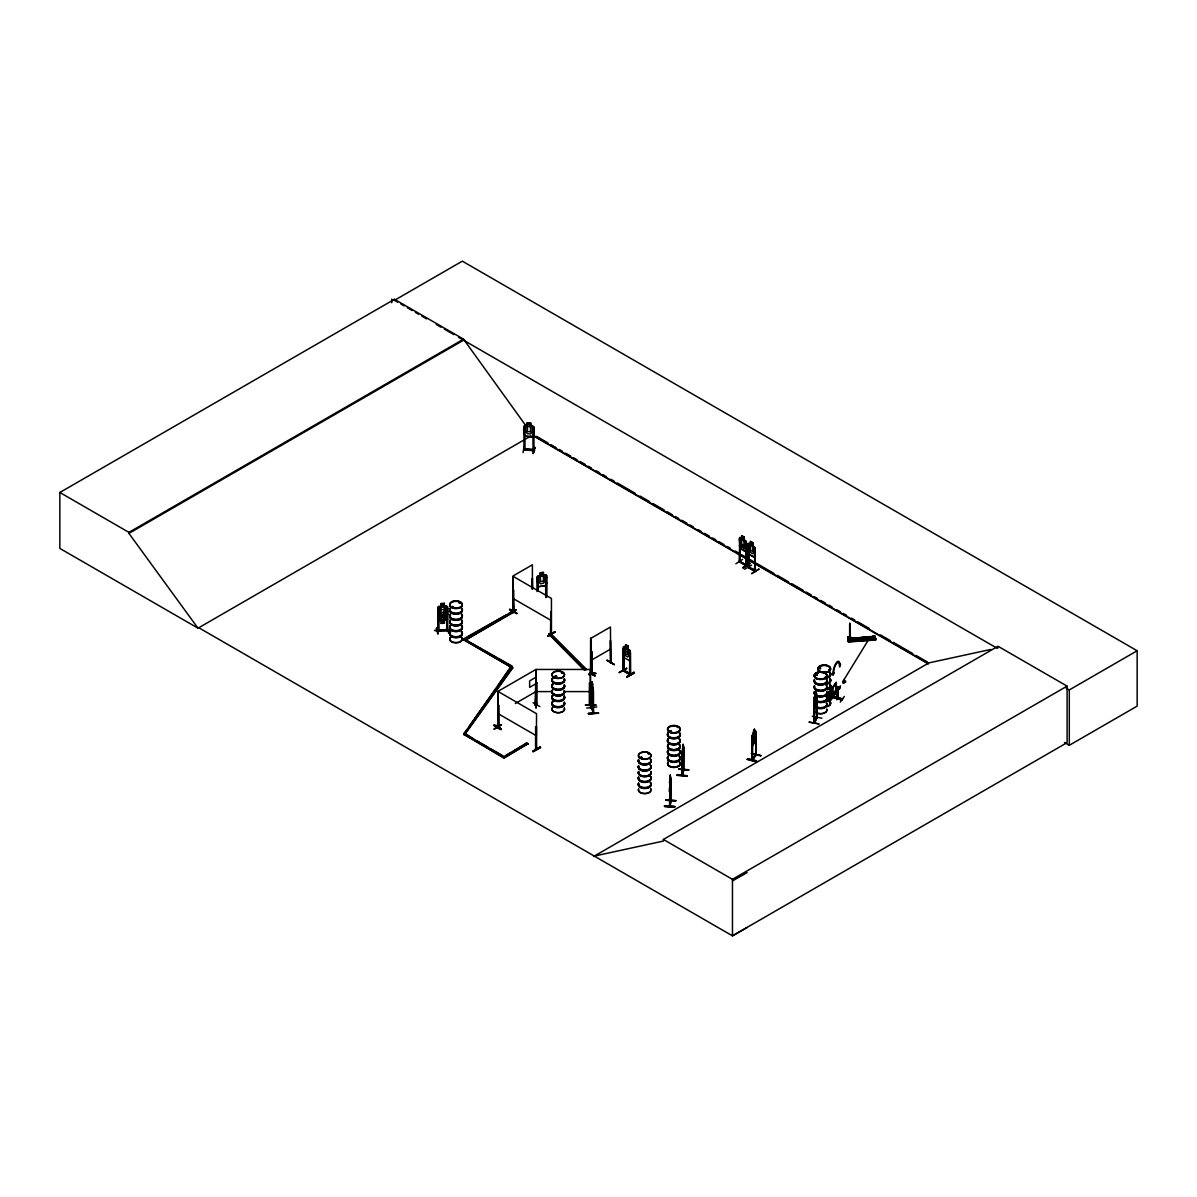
<?xml version="1.0" encoding="UTF-8"?>
<svg xmlns="http://www.w3.org/2000/svg" width="1197" height="1197" viewBox="0 0 1197 1197"><rect width="100%" height="100%" fill="white"/><g stroke="black" fill="none" stroke-linecap="round" stroke-linejoin="round"><path stroke-width="1.5" d="M850.169 626.001L850.079 640.186L849.75 623.398M848.538 638.076L849.526 637.343M849.032 637.911L848.478 637.956M669.991 778.379L670.305 775.162L669.811 787.985L669.617 786.773M848.089 637.462L848.374 637.403M848.045 637.417L848.104 638.046M849.646 623.966L849.646 638.061M682.619 774.893L682.619 774.085M683.921 769.372L682.485 775.447L682.948 747.901L682.485 754.768M670.006 777.003L669.557 806.479L670.619 800.718M664.664 805.79C695.861 808.319 643.253 805.177 674.779 806.374M674.779 806.823L664.619 806.494L674.779 806.748M838.139 698.165L838.319 687.467L837.481 687.961M683.427 756.519C684.265 745.836 682.38 766.723 682.095 758.853M669.512 791.516L670.23 777.586M682.245 755.726L682.485 756.953L682.978 744.115L682.604 748.783M677.143 775.312L687.273 775.806L677.233 774.564L677.143 775.327L687.287 775.88L677.203 775.028M837.361 687.258C835.82 719.053 838.843 679.238 837.212 687.901M837.466 686.943L837.945 687.377M592.156 707.247L592.216 708.115L592.126 695.203M593.024 712.739L593.473 711.901M593.443 690.609L593.607 713.337L592.141 707.607M669.527 789.99L670.455 776.569L670.559 784.619M669.662 781.028L669.407 782.658M593.233 696.804L592.964 698.943L593.143 696.893M816.728 700.978C817.97 704.045 810.608 714.938 816.519 704.225M683.472 769.731L682.021 775.387L681.991 751.581L683.562 746.015M818.913 723.916C816.249 722.898 797.83 720.385 818.898 723.961M755.472 741.721L755.771 738.429L755.337 741.646L752.419 745.881L751.911 743.681M817.147 716.823L813.855 723.018L814.229 721.641M814.558 722.629L817.117 717.557L816.788 695.352L816.489 718.065L817.192 717.527M817.147 717.631L814.558 721.926M747.242 759.467C752.883 757.327 765.826 765.496 747.257 759.392M756.788 761.427L747.437 759.093L756.833 761.457M836.015 690.4L829.267 699.407L836.09 689.801L836.09 691.253L836.09 682.41L836.419 688.26M835.686 691.238L836.09 690.714M516.715 613.747L509.503 609.587L516.909 613.178M509.683 609.093L516.895 613.193M590.54 673.552L594.954 675.796M665.801 800.329L675.976 800.658L665.801 799.865M670.918 779.112L670.904 801.317L670.664 799.895M669.527 806.359L670.021 805.102M670.006 805.641L670.904 800.733M671.053 800.748L669.961 806.494L670.185 778.933L669.662 781.102M669.811 777.092L670.185 775.147M669.886 778.14L670.305 775.162M669.811 785.816L670.185 784.02M813.9 723.078L813.93 699.183L816.534 693.302L814.873 704.599L814.394 703.342M841.955 699.736L832.678 697.058L841.925 699.781M590.495 673.657L595.852 673.507L590.764 673.178M590.989 704.898L590.944 682.769M452.152 606.43C453.543 606.176 450.476 607.762 452.646 606.999M459.244 602.809L460.276 602.914L459.738 602.33M460.232 602.734L459.289 602.884M555.812 676.978L553.867 676.829A6.329 3.651 0 0 1 556.575 675.961M554.256 676.844L555.468 676.559M561.468 672.714L562.425 672.894M561.677 673.013L562.425 672.579L561.558 672.505M640.41 757.836L641.368 757.013L642.325 757.836M641.517 757.073L640.485 757.462M648.744 753.871L647.981 753.422L648.894 753.646M648.22 753.512L648.594 753.152M671.457 731.666L669.557 731.382L670.754 732.07M669.841 731.143L670.754 730.978M671.083 731.337L670.155 731.083M677.322 727.432L677.891 727.073M678.13 727.507L677.682 727.297M836.045 682.574L835.596 683.667M836.449 683.322L835.611 682.993L836.134 690.25M836.449 690.699L829.581 699.497A6.434 3.711 0 0 1 827.232 700.888M533.952 434.242L532.8 436.92L525.049 436.262C522.505 429.573 522.416 421.03 532.785 425.863L533.937 426.985L533.937 450.73L523.987 449.892L523.972 448.845M524.032 427.538L524.944 427.613L525.004 449.967C523.807 446.212 548.091 452.975 523.897 449.099M527.323 422.736L527.443 425.563L525.782 426.327L525.782 431.414L527.443 433.733L530.525 434.002L532.171 431.967L532.171 426.88L530.525 425.833L530.645 422.96L527.323 422.736L527.338 425.399M524.136 446.765L523.014 452.616M530.63 425.743L530.645 422.96M533.832 428.586L532.934 428.511L533.024 450.715L533.024 449.877M532.904 449.608L533.024 450.685M534.775 447.618L533.219 453.543L534.775 447.319M534.85 447.693L533.293 453.439M682.739 746.973L682.874 745.043M683.936 747.571L683.921 770.18M678.759 769.192L688.814 770.075L678.834 768.848M683.577 745.926L683.457 770.21L683.981 768.968M682.245 774.848L683.786 769.716M838.244 698.195L838.259 687.751L836.838 688.036L838.319 687.706M752.434 734.883L751.881 736.439L755.457 730.739L755.995 755.457L756.295 754.155L755.502 754.664M493.748 725.382C509.069 736.065 497.174 723.018 493.748 725.412M501.319 729.257L494.047 725.173L501.378 729.302M815.352 674.958L816.878 675.377M817.027 675.093L816.07 674.405M819.182 667.836L820.424 667.911M820.274 668.405L819.421 668.001M819.885 667.687L820.529 668.599M825.855 676.963L825.257 676.904M630.235 658.365L629.398 660.729L630.235 658.47M752.793 542.69L753.826 552.176L752.644 553.672L750.444 552.401L749.262 549.543L750.444 541.328L752.793 542.69L752.793 545.413L755.083 547.777L754.215 557.218L748.873 554.031L748.005 543.707L750.444 544.051M755.083 554.989L754.275 557.338L748.724 554.136L748.08 550.964M752.569 740.614L753.212 741.916L755.083 737.187L754.469 729.197L752.569 735.527L752.434 760.319L756.22 754.993L756.22 732.848M746.434 549.288L745.611 551.652L740.015 548.48L739.282 538.052L740.12 537.453L745.641 540.67M437.773 612.714L438.895 609.842L446.676 609.273L447.588 611.921M446.451 616.724L447.558 614.001M446.541 616.874L438.775 617.487L437.743 614.794L438.865 617.398L446.541 616.874L447.678 614.076M532.725 436.83L533.832 434.227L533.817 427.015M670.978 801.197L671.008 778.589M744.429 569.278L751.626 565.134M516.386 609.767L509.204 613.956M494.361 729.123L501.154 724.858M626.719 668.51L619.238 672.564L626.39 668.39M742.574 559.403L735.841 563.802M591.542 683.981L591.782 708.16M863.097 638.3C863.92 636.28 866.329 639.841 864.833 637.792M756.28 754.275L751.94 760.215L751.911 736.424M436.292 628.32L438.207 633.662M437.743 634.096L436.83 627.841M847.715 638.779L847.775 637.148L850.588 637.163L847.775 637.148M847.88 639.153L875.187 637.103L849.646 639.123M872.284 636.46C874.648 643.896 869.591 634.006 875.067 636.25L875.71 639.632L848.374 641.637L847.895 637.956M849.556 638.585L875.067 636.25M875.606 638.884L875.785 639.991L848.464 641.996L848.239 641.023L875.606 638.884L872.942 639.363M513.079 611.143L462.865 639.258L512.645 668.061L462.865 639.258M512.765 612.041L513.827 612.325L513.079 589.807L513.423 612.505L513.214 598.216M497.937 726.579L498.925 727.567L498.356 704.599L497.937 727.387L498.94 726.729M498.027 727.297L498.191 691.552L536.54 713.696L536.376 749.487L535.553 749.068L535.643 726.923L536.54 727.148L536.256 749.442M585.498 669.123L550.366 633.976C551.712 632.285 551.787 633.557 548.66 633.856L583.792 669.692M535.687 749.142C538.381 750.055 534.475 747.048 536.376 748.679M630.25 674.869L623.068 670.814L623.472 669.841L624.146 671.098L624.071 648.909L623.158 648.684L624.071 648.909M624.146 670.29L630.58 673.956L629.831 673.492M623.413 648.535L623.338 670.634L630.565 674.674M740.015 540.056L739.357 539.682L740.255 539.922L740.09 562.246L739.866 561.393M745.596 540.64L746.434 542.076L746.419 565.927L739.267 561.827L740.12 537.453M745.716 565.463L746.045 543.214L746.763 565.777L745.97 565.313M814.334 697.612L815.785 691.821L815.89 694.559M815.022 693.841L815.89 691.836L815.756 705.602M815.022 694.754L815.591 692.734M814.873 697.327L815.756 695.607M814.873 702.415L815.756 700.694M535.942 707.681L535.418 702.175M749.023 566.869L748.215 566.435M747.96 566.585L749.008 567.707L748.933 552.894M814.199 700.365L814.244 723.123L814.843 696.4M812.254 716.285L821.89 718.185M591.617 707.577L593.263 713.367L593.233 689.532L591.707 683.517M498.61 726.115L497.743 727.058M497.638 726.355L498.431 726.699M536.376 705.153L536.271 705.183M669.976 806.389L669.811 780.728M842.883 681.527C847.431 681.647 841.955 685.537 842.883 681.527L870.443 636.595L867.66 637.088M682.485 775.387L682.589 748.753M446.586 608.226L447.558 608.36L446.586 608.226L446.765 630.624C444.955 628.949 449.459 629.682 446.541 629.787M836.464 683.412L829.267 692.031L836.09 682.41M591.213 673.657L591.288 638.076L610.455 627.004L610.709 662.749M610.754 662.734L610.455 640.47L610.41 662.988L610.35 662.165M467.039 729.512L463.838 734.03L510.82 666.938L512.211 666.819M469.179 726.489L495.872 688.754M497.997 685.746L510.82 666.938M502.62 757.417L526.605 742.873L527.997 743.681L504.027 758.225L464.271 734.569L512.645 667.372M512.645 668.061L464.271 735.272M441.184 623.278L444.282 623.098L444.267 620.3L445.912 619.268L445.912 614.181L444.267 612.131L444.267 607.059L441.169 607.313L439.523 619.777L441.184 620.555L441.08 623.442L444.386 623.173L444.386 620.45M831.002 686.674L830.12 688.814L831.032 687.542M452.795 606.984L453.588 606.774M459.603 602.375L459.334 603.049M555.154 677.143L555.707 676.544M642.25 757.731L640.485 757.731M670.155 731.591L671.173 731.532M753.437 731.172L754.215 730.11L753.437 732.07M752.374 737.576L752.389 760.29M751.417 753.766L761.008 755.741L751.611 753.422M752.419 758.868L755.502 754.888M835.027 694.021L830.344 699.587L834.967 694.021M829.581 692.12L836.419 682.499L829.267 692.031M837.496 697.866L836.912 698.39L836.838 687.796L837.945 686.45M829.267 699.407L836.508 690.071M839.067 687.602L840.369 686.345L839.336 688.933L840.369 686.345M839.067 688.859L840.099 686.27M830.793 699.617L835.027 694.365M844.319 696.43L840.264 702.115M815.905 674.45L816.698 674.913M828.997 669.796L829.401 670.335M829.76 670.021L829.222 669.557M538.141 586.71L545.533 585.513L546.715 582.7L545.637 585.647L538.066 586.814L537.079 576.969L540.311 575.533L540.281 572.75L543.498 572.226L543.423 575.114L545.024 575.757L545.024 580.844L543.423 583.283L540.431 583.777L538.815 581.862L538.815 576.774L540.431 575.607L540.281 572.75M537.109 577.029L538.171 575.966M537.109 704.449L536.181 704.524M590.6 637.986L590.435 705.257L590.316 669.452L536.076 669.452L535.972 705.257L537.109 705.257L536.989 704.195L535.343 704.584M816.908 717.257L816.833 718.125L816.534 693.302M591.917 673.672L591.857 651.497M438.701 630.639C419.773 630.34 473.159 629.787 437.803 631.343L437.743 607.492L438.805 606.43L446.511 605.877L447.678 606.744L447.454 630.55L447.498 608.166M437.773 620.031L438.94 620.899L437.758 619.956L437.863 607.522L438.805 606.43M752.704 759.003L752.704 759.811M437.638 630.295L446.481 629.577M438.656 631.268L438.596 609.078L437.638 608.944L438.551 608.884L438.611 630.984M536.271 704.375L536.316 705.213M755.906 755.472L755.876 731.158M452.646 606.58L452.466 607.029M452.376 607.478L453.439 607.088M554.002 676.544L555.498 677.113M677.397 727.013L677.861 727.073M671.203 731.921L671.352 731.232M629.398 649.717L630.31 651.108L623.906 646.545L623.158 647.083L623.203 670.889M837.885 688.23L837.795 698.569M536.106 705.287L537.109 705.257M536.076 705.063L537.004 705.317L536.989 682.903L536.076 682.918L535.343 705.392L536.061 669.377L497.713 691.522L497.937 727.312M589.508 705.033L590.316 704.255M820.663 668.165L818.808 668.315M532.081 589.119L532.396 578.256L532.65 589.059M607.193 660.43L614.435 664.619L607.044 660.49M591.857 673.642L591.602 651.348M594.789 675.961L590.645 672.909M741.661 538.426L741.826 535.792L743.965 537.094L743.965 550.71M744.04 537.049L741.661 535.702L741.736 549.453M741.736 538.56L740.554 538.8L740.554 543.887L741.736 546.73L743.965 547.987L745.162 546.49L745.162 541.403L744.13 539.727M740.015 548.48L739.357 545.308M513.558 612.505L513.737 590.166M508.905 613.837L516.057 609.662M550.545 633.946L550.785 611.577L551.263 634.275L550.53 633.856M554.974 631.657L547.822 636.295L555.019 631.717M746.045 543.214L746.689 543.588M740.09 561.677L746.763 564.969L745.97 564.505M535.598 705.542L535.672 683.352L536.989 682.903M743.068 567.932L750.265 563.323L743.142 567.902M743.113 567.513L750.265 563.368M533.039 702.714L539.877 706.604M494.017 729.048L501.558 724.634M536.136 704.928L535.343 705.392M629.951 673.567L629.532 674.524L629.846 652.2M619.238 672.564L626.779 668.165M626.914 676.5L634.021 672.28L634.425 672.953L626.869 676.918L634.036 672.295L626.944 676.889M627.273 677.098L634.41 672.923M536.256 748.634L535.822 748.08M533.323 751.716C555.677 738.758 517.822 760.394 540.116 746.928M532.919 751.507C544.874 745.028 540.79 746.554 532.934 751.058M198.882 627.782L198.104 628.245L59.85 548.421L59.85 492.491L394.471 299.295L463.553 339.17L526.052 425.967M394.471 299.295L394.471 300.327L462.326 261.155L1137.15 650.764L1137.15 706.125L1069.295 745.297L1064.447 742.484M59.85 492.491L128.932 532.366L463.553 339.17M747.108 927.495L732.459 935.845L198.792 627.737L197.999 628.186L128.932 533.398L463.553 340.202M197.999 628.186L531.019 435.917M462.865 639.946L464.271 639.138L465.663 639.946L513.618 612.265L512.211 611.458L509.024 613.313M467.473 637.298L505.822 615.153M748.828 543.124L755.157 547.732L755.157 571.538L754.738 570.131M748.005 543.707L748.035 567.513L755.083 571.493L754.679 548.839L755.412 571.403L748.215 567.243M748.694 545.667L748.035 545.293L748.694 567.812M755.337 549.214L754.424 548.974M536.017 677.203L529.628 680.898L529.628 687.347L536.017 683.667M515.294 703.522L536.061 691.522M591.288 660.22L610.455 649.148M625.597 644.704L627.946 646.066L625.597 644.704L624.415 652.919L625.597 655.776L627.797 657.048L628.979 655.552L627.797 646.156M754.349 570.505C760.23 571.388 738.325 562.71 754.604 570.356M758.928 568.994L751.686 573.543M758.928 569.308L751.791 573.543M625.507 647.472L625.672 644.839M627.871 648.834L627.946 646.066M623.876 657.512L623.233 654.34L623.861 657.527L629.502 660.669M505.822 755.561L510.61 752.793M513.812 750.953L525.004 744.489M464.271 734.569L504.027 757.521L527.997 743.681M593.532 856.543L928.947 662.884L990.742 649.447M594.311 856.079L663.392 841.057L663.392 839.456L998.014 646.26L1067.096 686.135L1067.096 742.649L732.459 935.845L732.459 879.331L1067.096 686.135M998.014 647.861L997.236 648.325L458.735 337.419M1066.093 688.08L1069.295 689.936L1137.15 650.764M865.042 638.719L863.995 638.959M732.459 880.947L747.108 872.598M837.795 688.185L836.838 687.796M524.032 448.875L524.855 448.92M524.032 449.683L533.862 450.506M671.143 731.801L670.32 731.636M816.668 675.362L815.366 675.332M548.66 634.56L550.366 633.976M588.999 674.21L590.705 673.627L588.999 674.899M863.456 638.031L864.578 637.941M670.185 778.035L670.679 777.048M641.712 757.761L640.724 757.97M820.154 668.794L818.972 668.674M746.659 565.657L739.581 561.632L745.731 564.73M513.513 611.712L465.663 639.946M543.528 575.009L546.745 575.443L546.595 597.363M538.126 575.892L545.608 574.665L546.64 575.503M537.019 591.542L536.929 578.435L537.812 578.286L537.902 591.408M545.623 577.014L546.595 577.059L545.623 577.014L545.712 597.512M537.902 578.48L536.929 578.435M591.797 708.22L592.186 682.066L592.59 694.903L591.812 690.011M592.724 683.966L592.59 686.734M591.976 685.447L592.59 692.734L592.126 685.971M593.069 687.931L593.173 713.337M591.812 694.469L591.632 691.178L593.069 698.928M596.794 706.933L586.769 708.025M588.415 713.367L598.545 713.203L588.43 713.442M588.415 713.831L598.47 712.903M441.065 606.325L441.05 603.527L444.356 603.273L444.371 606.056M441.184 612.385L444.267 612.146M441.199 620.615L438.925 620.824L447.678 619.148L444.282 620.375M446.93 627.482L448.89 633.258L447.005 627.363M849.765 627.153L849.765 623.233L850.289 625.133M848.239 636.864C848.957 646.021 847.281 634.245 848.374 637.627M862.438 637.193L865.207 636.984C868.678 641.697 860.568 640.934 862.438 637.477M847.91 639.707L847.745 638.585L875.067 636.535L875.74 639.632M849.735 639.527L873.406 637.747L848.374 639.826M848.419 640.051L851.142 639.617L851.202 641.293L850.543 636.939M875.74 639.437L848.329 641.427L847.82 638.525M739.611 561.692L739.611 539.548M550.71 633.677L550.785 611.577M623.891 670.44L623.068 670.006M630.325 674.106L624.146 670.515M629.846 674.345L629.846 657.737M630.325 674.913L630.235 651.108M754.679 570.984L754.679 556.216M533.712 450.775L533.892 449.713M590.944 651.452L590.959 674.18M589.074 673.402L595.852 673.357M589.298 705.272L589.403 682.918L590.316 682.918M585.692 705.317C617.039 704.689 564.116 704.958 595.867 705.228M536.076 691.597L552.356 691.597M565.014 691.597L590.316 691.597M665.801 800.18L675.916 800.838M669.542 792.04L669.422 789.9M554.854 694.814L554.002 694.529M527.443 422.84L530.525 423.11M525.139 436.112L532.74 436.755M678.759 769.043L688.888 769.761M844.633 682.32C848.179 681.931 842.269 678.37 843.81 681.811M523.882 449.877L524.047 426.087M814.843 693.676L814.873 707.322M463.838 733.342L504.027 756.609M754.469 731.936L754.469 729.197L753.167 733.701M751.447 753.631L760.783 755.576M842.688 698.853L833.172 696.4L842.508 699.033M832.484 697.627L841.775 699.976M739.866 562.201L740.255 539.922M551.443 634.066L551.443 598.485L513.079 576.341L513.229 611.951M498.536 727.716L498.85 705.377M748.439 567.288L748.29 545.144M590.525 673.342L594.984 675.841M741.736 539.473L743.965 540.73M741.736 544.56L743.965 545.817M629.592 652.35L630.505 652.574L630.58 674.764M501.199 724.828L494.421 728.808M536.54 749.217L535.897 726.774M607.029 660.131L614.256 664.604M394.471 300.327L397.688 302.183M400.905 304.038L404.122 305.893M407.324 307.749L412.142 310.532M415.359 312.387L418.576 314.242M421.793 316.098L426.611 318.881M436.247 324.447L441.065 327.23M444.282 329.085L453.917 334.636M750.444 541.508L752.644 542.78M536.645 436.396L547.942 442.92M551.174 444.79L556.021 447.588M559.238 449.444L562.47 451.314M565.702 453.169L570.55 455.967M573.782 457.838L576.999 459.708M580.231 461.563L585.079 464.361M588.311 466.232L591.527 468.087M596.375 470.885L599.607 472.755M602.839 474.611L606.056 476.481M610.904 479.279L614.136 481.134M617.368 483.004L635.128 493.254M639.961 496.052L649.657 501.648M652.874 503.503L664.185 510.027M667.402 511.897L672.25 514.695M675.482 516.55L678.714 518.421M681.946 520.291L686.779 523.074M690.011 524.944L693.243 526.815M698.075 529.598L701.307 531.468M704.539 533.338L709.387 536.136M712.619 537.992L715.836 539.862M719.068 541.717L723.916 544.515M727.148 546.386L730.365 548.241M735.212 551.039L738.444 552.909M741.676 554.765L744.893 556.635M749.741 559.433L752.973 561.288M756.205 563.159L773.965 573.408M777.182 575.278L788.494 581.802M791.711 583.657L803.022 590.196M806.239 592.051L811.087 594.849M814.319 596.719L817.551 598.575M820.783 600.445L825.616 603.243M828.848 605.098L832.08 606.969M836.912 609.767L840.144 611.622M843.376 613.492L846.608 615.348M851.456 618.146L854.673 620.016M857.905 621.871L869.202 628.41M880.513 634.934L890.194 640.515M893.426 642.385L912.802 653.562M916.019 655.432L927.331 661.956M532.635 434.99L928.154 663.347M533.204 435.783L745.372 558.281M748.604 560.151L928.393 663.946M623.128 649.657L630.235 653.742M513.079 598.485L551.443 620.63M512.211 666.13L464.271 639.138M465.872 640.066L496.231 657.602M499.433 659.442L510.61 665.906M498.191 713.696L536.54 735.841M527.997 744.384L526.605 742.873M663.392 839.456L732.459 879.331M473.653 739.073L465.663 733.776M476.855 740.913L488.047 747.377M491.234 749.217L502.426 755.681M863.246 638.704L865.192 638.3M670.485 800.449L670.47 801.167M739.357 561.857L739.282 560.989M550.366 633.288L586.799 669.722M548.66 633.856L585.094 670.305M593.562 712.799L591.797 707.636M447.693 611.906L446.676 609.273M592.081 682.23L592.5 684.145M592.171 683.921L592.5 685.058M441.05 603.527L441.169 606.4L439.523 607.448L439.523 612.535L441.169 614.57L441.184 619.642L444.267 619.403L444.267 614.315L445.912 612.011L445.912 606.924L444.267 606.161L444.252 603.363M867.66 636.804C866.239 641.876 873.975 639.931 870.443 636.879M848 636.879L848.194 637.777M598.545 713.173L588.505 714.13M813.93 706.439L814.334 708.609M875.231 637.612L875.067 636.535M592.35 685.208L592.186 682.066M681.991 758.853L682.14 760.993M590.944 704.375L591.034 708.1M590.48 703.641L590.465 708.1M535.957 704.704L536.002 708.1M1069.295 689.936L1069.295 745.297M839.336 687.662L839.336 688.933M755.487 754.514L755.502 755.457M744.13 537.004L744.04 539.772M623.817 649.058L623.667 671.203M546.505 576.864L546.505 597.168M537.812 578.286L537.812 591.213M532.396 588.924L532.396 564.789L513.214 575.862L513.214 590.63M391.763 299.085L391.763 302.751M128.932 532.366L128.932 533.398M679.432 739.103A6.434 3.711 0 0 1 673.866 744.684A6.434 3.711 0 0 1 668.285 739.103M679.342 739.492A6.329 3.651 0 0 1 673.866 744.968A6.329 3.651 0 0 1 668.375 739.492M679.327 744.265A6.299 3.636 0 0 1 673.866 749.726A6.359 3.666 0 0 1 668.36 744.384M668.405 744.265A6.299 3.636 0 0 0 673.866 749.726A6.359 3.666 0 0 0 679.372 744.384M679.432 732.998A6.434 3.711 0 0 1 673.866 738.564A6.434 3.711 0 0 1 668.285 732.998M679.342 738.474A6.329 3.651 0 0 1 673.866 743.95A6.329 3.651 0 0 1 668.375 738.474M679.357 733.372A6.344 3.666 0 0 1 673.866 738.878A6.344 3.666 0 0 1 668.375 733.372M679.432 738.788A6.434 3.711 0 0 1 673.866 744.369A6.434 3.711 0 0 1 668.285 738.788M679.432 732.684A6.434 3.711 0 0 1 673.866 738.25A6.434 3.711 0 0 1 668.285 732.684M679.342 732.355A6.329 3.651 0 0 1 673.866 737.846A6.329 3.651 0 0 1 668.375 732.355M679.432 756.519A6.434 3.711 0 0 1 673.866 762.1A6.434 3.711 0 0 1 668.285 756.519M679.372 744.848A6.359 3.666 0 0 1 673.866 750.354A6.359 3.666 0 0 1 668.36 744.848M679.342 756.908A6.329 3.651 0 0 1 673.866 762.384A6.329 3.651 0 0 1 668.375 756.908M679.327 745.192A6.314 3.651 0 0 1 673.866 750.654A6.314 3.651 0 0 1 668.39 745.192M679.357 762.025A6.344 3.666 0 0 1 673.866 767.516A6.344 3.666 0 0 1 668.375 762.025M679.432 750.414A6.434 3.711 0 0 1 673.866 755.98A6.434 3.711 0 0 1 668.285 750.414M679.342 755.891A6.329 3.651 0 0 1 673.866 761.367A6.329 3.651 0 0 1 668.375 755.891M679.357 750.788A6.344 3.666 0 0 1 673.866 756.295A6.344 3.666 0 0 1 668.375 750.788M679.432 756.205A6.434 3.711 0 0 1 673.866 761.786A6.434 3.711 0 0 1 668.285 756.205M679.432 750.1A6.434 3.711 0 0 1 673.866 755.666A6.434 3.711 0 0 1 668.285 750.1M679.342 749.771A6.329 3.651 0 0 1 673.866 755.262A6.329 3.651 0 0 1 668.375 749.771M829.85 672.011A6.344 3.666 0 0 1 827.187 676.963M817.895 673.567A6.344 3.666 0 0 1 818.179 672.624M829.94 678.46A6.434 3.711 0 0 1 827.232 683.472M829.85 678.115A6.344 3.666 0 0 1 827.187 683.068M829.85 673.043A6.344 3.666 0 0 1 827.187 677.981M829.94 672.654A6.434 3.711 0 0 1 827.232 677.667M829.94 678.774A6.434 3.711 0 0 1 827.232 683.786M829.94 672.34A6.434 3.711 0 0 1 827.232 677.352M829.85 679.148A6.344 3.666 0 0 1 827.187 684.086M827.172 688.844A6.314 3.651 0 0 0 829.835 683.921A6.359 3.666 0 0 1 827.187 689.008M828.533 699.931A6.329 3.651 0 0 1 827.187 700.484M828.533 694.844A6.329 3.651 0 0 1 827.187 695.397M828.593 694.529A6.434 3.711 0 0 1 827.232 695.083M830.658 698.06A6.434 3.711 0 0 1 830.374 699.018M829.671 699.901A6.434 3.711 0 0 1 827.232 701.203M828.593 694.215A6.434 3.711 0 0 1 827.232 694.769M830.583 698.42A6.344 3.666 0 0 1 827.187 701.502M829.835 701.337A6.314 3.651 0 0 1 827.172 706.26M828.533 693.811A6.329 3.651 0 0 1 827.187 694.365M829.835 684.849A6.314 3.651 0 0 1 827.172 689.771M829.865 684.504A6.359 3.666 0 0 1 827.187 689.457M829.865 701.472A6.359 3.666 0 0 1 827.187 706.425M829.85 701.696A6.344 3.666 0 0 1 827.187 706.634M826.768 679.687A6.344 3.666 0 0 1 820.334 684.145A6.344 3.666 0 0 1 814.529 679.402M826.274 685.223A6.434 3.711 0 0 1 821.172 690.654A6.434 3.711 0 0 1 814.439 685.851M826.753 680.704A6.329 3.651 0 0 1 820.334 685.163A6.329 3.651 0 0 1 814.544 680.42M826.753 685.791A6.329 3.651 0 0 1 820.334 690.25A6.329 3.651 0 0 1 814.544 685.507M826.768 686.824A6.344 3.666 0 0 1 820.334 691.282A6.344 3.666 0 0 1 814.529 686.539M826.783 691.731A6.359 3.666 0 0 1 820.334 696.205A6.359 3.666 0 0 1 814.514 691.447M826.274 685.537A6.434 3.711 0 0 1 821.172 690.968A6.434 3.711 0 0 1 814.439 686.165M826.274 679.432A6.434 3.711 0 0 1 821.172 684.864A6.434 3.711 0 0 1 814.439 680.061M826.274 679.118A6.434 3.711 0 0 1 821.172 684.549A6.434 3.711 0 0 1 814.439 679.746M826.783 691.986A6.359 3.666 0 0 1 820.334 696.459A6.359 3.666 0 0 1 814.514 691.701M826.753 697.103A6.329 3.651 0 0 1 824.239 700.888A6.329 3.651 0 0 1 817.207 700.993M814.409 698.704A6.329 3.651 0 0 1 814.544 696.819M826.274 702.639A6.434 3.711 0 0 1 821.172 708.07A6.434 3.711 0 0 1 814.439 703.267M826.768 703.208A6.344 3.666 0 0 1 822.773 707.457A6.344 3.666 0 0 1 814.962 705.721M814.394 704.824A6.344 3.666 0 0 1 814.529 702.923M826.753 698.12A6.329 3.651 0 0 1 824.239 701.921A6.329 3.651 0 0 1 817.207 702.026M814.409 699.736A6.329 3.651 0 0 1 814.544 697.836M826.753 704.24A6.329 3.651 0 0 1 822.773 708.474A6.329 3.651 0 0 1 814.977 706.739M814.409 705.841A6.329 3.651 0 0 1 814.544 703.956M826.783 709.148A6.359 3.666 0 0 1 820.334 713.621A6.359 3.666 0 0 1 814.514 708.863M826.274 702.953A6.434 3.711 0 0 1 823.566 707.966A6.434 3.711 0 0 1 814.888 706.41M814.304 705.497A6.434 3.711 0 0 1 814.439 703.582M826.274 696.849A6.434 3.711 0 0 1 824.942 701.307A6.434 3.711 0 0 1 817.147 701.711M814.304 699.392A6.434 3.711 0 0 1 814.439 697.477M826.274 696.534A6.434 3.711 0 0 1 824.942 700.993A6.434 3.711 0 0 1 817.147 701.397M814.304 699.078A6.434 3.711 0 0 1 814.439 697.163M826.753 692.494A6.314 3.651 0 0 1 824.224 696.28A6.314 3.651 0 0 1 817.207 696.37M815.935 695.771A6.314 3.651 0 0 1 814.558 692.21M826.783 692.195A6.359 3.666 0 0 1 820.334 696.669A6.359 3.666 0 0 1 814.514 691.911M826.783 709.357A6.359 3.666 0 0 1 820.334 713.831A6.359 3.666 0 0 1 814.514 709.073M461.563 614.51A6.434 3.711 0 0 1 455.997 620.076A6.434 3.711 0 0 1 450.431 614.51M461.488 614.884A6.344 3.666 0 0 1 455.997 620.375A6.344 3.666 0 0 1 450.506 614.884M461.473 619.657A6.314 3.651 0 0 1 455.997 625.133A6.314 3.651 0 0 1 450.536 619.657M461.488 620.016A6.344 3.666 0 0 1 455.997 625.507A6.344 3.666 0 0 1 450.506 620.016M461.563 608.39A6.434 3.711 0 0 1 455.997 613.971A6.434 3.711 0 0 1 450.431 608.39M461.488 613.866A6.344 3.666 0 0 1 455.997 619.358A6.344 3.666 0 0 1 450.506 613.866M461.488 608.779A6.344 3.666 0 0 1 455.997 614.27A6.344 3.666 0 0 1 450.506 608.779M461.563 614.196A6.434 3.711 0 0 1 455.997 619.762A6.434 3.711 0 0 1 450.431 614.196M461.563 608.076A6.434 3.711 0 0 1 455.997 613.657A6.434 3.711 0 0 1 450.431 608.076M461.488 607.762A6.329 3.651 0 0 1 455.997 613.238A6.329 3.651 0 0 1 450.521 607.762M461.563 631.926A6.434 3.711 0 0 1 455.997 637.492A6.434 3.711 0 0 1 450.431 631.926M461.488 632.3A6.344 3.666 0 0 1 455.997 637.792A6.344 3.666 0 0 1 450.506 632.3M461.473 637.073A6.314 3.651 0 0 1 455.997 642.55A6.314 3.651 0 0 1 450.536 637.073M461.473 620.57A6.314 3.651 0 0 1 455.997 626.031A6.314 3.651 0 0 1 450.536 620.57M461.488 637.432A6.344 3.666 0 0 1 455.997 642.924A6.344 3.666 0 0 1 450.506 637.432M461.503 620.255A6.359 3.666 0 0 1 455.997 625.747A6.359 3.666 0 0 1 450.491 620.255M461.563 625.807A6.434 3.711 0 0 1 455.997 631.388A6.434 3.711 0 0 1 450.431 625.807M461.488 631.283A6.344 3.666 0 0 1 455.997 636.774A6.344 3.666 0 0 1 450.506 631.283M461.488 626.196A6.344 3.666 0 0 1 455.997 631.687A6.344 3.666 0 0 1 450.506 626.196M461.563 631.612A6.434 3.711 0 0 1 455.997 637.178A6.434 3.711 0 0 1 450.431 631.612M461.563 625.492A6.434 3.711 0 0 1 455.997 631.073A6.434 3.711 0 0 1 450.431 625.492M461.488 625.178A6.329 3.651 0 0 1 455.997 630.654A6.329 3.651 0 0 1 450.521 625.178M564.43 685.312A6.434 3.711 0 0 1 557.383 689.951A6.434 3.711 0 0 1 552.64 684.415M552.715 689.711A6.359 3.666 0 0 0 557.383 695.188A6.359 3.666 0 0 0 564.356 690.594A6.314 3.651 0 0 1 558.221 695.038A6.314 3.651 0 0 1 552.116 690.445M564.43 679.208A6.434 3.711 0 0 1 557.383 683.846A6.434 3.711 0 0 1 552.64 678.31M553.672 677.532A6.434 3.711 0 0 1 556.56 676.574M564.341 679.567A6.329 3.651 0 0 1 557.398 684.145A6.329 3.651 0 0 1 552.73 678.684M553.747 677.936A6.329 3.651 0 0 1 556.575 676.978M564.43 684.998A6.434 3.711 0 0 1 557.383 689.637A6.434 3.711 0 0 1 552.64 684.1M564.43 678.879A6.434 3.711 0 0 1 557.383 683.532A6.434 3.711 0 0 1 552.64 677.996M553.672 677.218A6.434 3.711 0 0 1 556.56 676.26M564.341 678.549A6.329 3.651 0 0 1 557.398 683.113A6.329 3.651 0 0 1 552.73 677.667M564.341 684.654A6.329 3.651 0 0 1 557.398 689.233A6.329 3.651 0 0 1 552.73 683.771M564.356 690.789A6.359 3.666 0 0 1 557.383 695.382A6.359 3.666 0 0 1 552.715 689.906M564.341 685.686A6.329 3.651 0 0 1 557.398 690.25A6.329 3.651 0 0 1 552.73 684.804M564.43 702.729A6.434 3.711 0 0 1 557.383 707.367A6.434 3.711 0 0 1 552.64 701.831M564.326 691.372A6.314 3.651 0 0 1 558.221 695.966A6.314 3.651 0 0 1 552.116 691.372M564.341 691.357A6.329 3.651 0 0 1 558.221 695.966A6.329 3.651 0 0 1 552.101 691.357M564.356 708.011A6.359 3.666 0 0 1 557.383 712.604A6.359 3.666 0 0 1 552.715 707.128M564.43 696.624A6.434 3.711 0 0 1 557.383 701.262A6.434 3.711 0 0 1 552.64 695.726M564.43 702.415A6.434 3.711 0 0 1 557.383 707.053A6.434 3.711 0 0 1 552.64 701.517M564.43 696.295A6.434 3.711 0 0 1 557.383 700.948A6.434 3.711 0 0 1 552.64 695.412M564.341 702.07A6.329 3.651 0 0 1 557.398 706.649A6.329 3.651 0 0 1 552.73 701.188M564.341 695.966A6.329 3.651 0 0 1 557.398 700.529A6.329 3.651 0 0 1 552.73 695.083M564.341 696.983A6.329 3.651 0 0 1 557.398 701.562A6.329 3.651 0 0 1 552.73 696.1M564.356 708.205A6.359 3.666 0 0 1 557.383 712.799A6.359 3.666 0 0 1 552.715 707.322M564.341 703.103A6.329 3.651 0 0 1 557.398 707.666A6.329 3.651 0 0 1 552.73 702.22M650.869 771.437A6.359 3.666 0 0 1 644.734 776.06A6.359 3.666 0 0 1 638.585 771.437M650.839 760.424A6.329 3.651 0 0 1 644.734 765.033A6.329 3.651 0 0 1 638.614 760.424M650.854 759.392A6.344 3.666 0 0 1 644.734 764.015A6.344 3.666 0 0 1 638.6 759.392M650.839 766.529A6.329 3.651 0 0 1 644.734 771.137A6.329 3.651 0 0 1 638.614 766.529M650.3 765.272A6.434 3.711 0 0 1 645.572 770.808A6.434 3.711 0 0 1 638.51 766.17M650.3 764.958A6.434 3.711 0 0 1 645.572 770.494A6.434 3.711 0 0 1 638.51 765.856M650.854 765.511A6.344 3.666 0 0 1 644.734 770.12A6.344 3.666 0 0 1 638.6 765.511M650.3 759.152A6.434 3.711 0 0 1 645.572 764.703A6.434 3.711 0 0 1 638.51 760.05M650.3 758.838A6.434 3.711 0 0 1 645.572 764.389A6.434 3.711 0 0 1 638.51 759.736M650.854 771.646A6.344 3.666 0 0 1 644.734 776.269A6.344 3.666 0 0 1 638.6 771.646M650.839 772.215A6.329 3.651 0 0 1 644.734 776.808A6.329 3.651 0 0 1 638.614 772.215M650.869 788.853A6.359 3.666 0 0 1 644.734 793.476A6.359 3.666 0 0 1 638.585 788.853M650.869 771.9A6.359 3.666 0 0 1 644.734 776.509A6.359 3.666 0 0 1 638.585 771.9M650.854 777.841A6.344 3.666 0 0 1 644.734 782.449A6.344 3.666 0 0 1 638.6 777.841M650.854 776.808A6.344 3.666 0 0 1 644.734 781.432A6.344 3.666 0 0 1 638.6 776.808M650.854 783.945A6.344 3.666 0 0 1 644.734 788.554A6.344 3.666 0 0 1 638.6 783.945M650.3 782.688A6.434 3.711 0 0 1 645.572 788.224A6.434 3.711 0 0 1 638.51 783.586M650.3 782.374A6.434 3.711 0 0 1 645.572 787.91A6.434 3.711 0 0 1 638.51 783.272M650.854 782.928A6.344 3.666 0 0 1 644.734 787.536A6.344 3.666 0 0 1 638.6 782.928M650.3 776.569A6.434 3.711 0 0 1 645.572 782.12A6.434 3.711 0 0 1 638.51 777.466M650.3 776.255A6.434 3.711 0 0 1 645.572 781.806A6.434 3.711 0 0 1 638.51 777.152M650.854 789.062A6.344 3.666 0 0 1 644.734 793.686A6.344 3.666 0 0 1 638.6 789.062M832.139 693.347L829.925 698.629L829.267 692.27L831.212 685.911L832.139 693.347M832.888 694.499L832.289 698.075L829.551 701.891C824.658 697.612 834.608 676.724 832.888 694.499M439.883 613.492L442.067 616.545L439.972 619.837L442.785 617.113L445.493 619.388L443.429 616.455L445.598 613.029L442.725 615.901L439.883 613.492M840.489 664.275L839.651 666.968L839.396 665.697A7.137 2.394 -75.5 0 0 836.464 663.632A7.137 2.394 -75.5 0 0 833.546 673.208L834.129 672.46L833.232 675.228L832.334 674.764L832.903 674.031A8.544 2.858 -75.5 0 1 836.404 662.554A8.544 2.858 -75.5 0 1 839.92 665.023L840.489 664.275M831.317 689.412L829.955 691.312L830.105 696.205L831.466 694.305L831.317 689.412M754.424 732.983L753.212 734.644L753.212 739.731L754.424 738.07L754.424 732.983M555.019 632.031L547.822 636.295L555.019 632.031M542.884 572.929L540.954 573.243L540.954 574.156L542.884 573.842L542.884 572.929M543.423 576.026L540.431 576.505L540.431 581.592L543.423 581.114L543.423 576.026M443.713 603.931L441.723 604.081L441.723 604.994L443.713 604.829L443.713 603.931M444.267 614.315L441.184 614.57L444.267 614.33M443.713 621.707L441.723 621.871L441.723 622.784L443.713 622.62L443.713 621.707M513.124 611.128L513.199 611.158M529.972 423.514L527.982 423.349L527.982 424.247L529.972 424.426L529.972 423.514M530.525 426.731L527.443 426.476L527.443 431.563L530.525 431.818L530.525 426.731M743.576 537.318L742.14 536.51L743.576 538.231L743.576 537.318M752.255 543.004L750.833 542.181L752.255 543.917L752.255 543.004M752.644 546.416L750.444 545.144L750.444 550.216L752.644 551.488L752.644 546.416M627.393 646.38L625.986 645.557L627.393 647.293L627.393 646.38M627.797 649.791L625.597 648.52L625.597 653.607L627.797 654.879L627.797 649.791M670.709 732.22A6.314 3.651 0 0 0 680.18 729.063A6.314 3.651 0 0 0 670.709 725.906A6.314 3.651 0 0 0 670.709 732.22M670.709 732.759A6.314 3.651 0 0 0 680.18 729.586A6.314 3.651 0 0 0 670.709 726.429A6.314 3.651 0 0 0 670.709 732.759M669.362 731.861A6.359 3.666 0 0 0 680.001 730.215A6.359 3.666 0 0 0 672.22 725.726A6.359 3.666 0 0 0 669.362 731.861M673.866 767.142A6.299 3.636 0 0 0 679.327 761.681A6.359 3.666 0 0 1 673.866 767.322A6.359 3.666 0 0 1 668.36 761.816A6.299 3.636 0 0 0 673.866 767.142M820.843 671.712A6.359 3.666 0 0 0 830.583 668.749A6.359 3.666 0 0 0 821.277 665.352A6.359 3.666 0 0 0 820.843 671.712M820.858 672.205A6.314 3.651 0 0 0 830.553 669.273A6.314 3.651 0 0 0 821.307 665.891A6.314 3.651 0 0 0 820.858 672.205M820.843 671.906A6.359 3.666 0 0 0 830.583 668.943A6.359 3.666 0 0 0 821.277 665.547A6.359 3.666 0 0 0 820.843 671.906M817.192 678.49A6.359 3.666 0 0 0 826.932 675.527A6.359 3.666 0 0 0 817.626 672.13A6.359 3.666 0 0 0 817.192 678.49M817.207 678.983A6.314 3.651 0 0 0 826.903 676.051A6.314 3.651 0 0 0 817.641 672.669A6.314 3.651 0 0 0 817.207 678.983M817.192 678.684A6.359 3.666 0 0 0 826.932 675.736A6.359 3.666 0 0 0 817.626 672.34A6.359 3.666 0 0 0 817.192 678.684M452.84 607.612A6.329 3.651 0 0 0 462.326 604.455A6.329 3.651 0 0 0 452.84 601.283A6.329 3.651 0 0 0 452.84 607.612M452.84 608.136A6.314 3.651 0 0 0 462.311 604.979A6.314 3.651 0 0 0 452.84 601.807A6.314 3.651 0 0 0 452.84 608.136M452.825 607.852A6.359 3.666 0 0 0 462.356 604.665A6.359 3.666 0 0 0 452.825 601.493A6.359 3.666 0 0 0 452.825 607.852M555.034 677.771A6.359 3.666 0 0 0 564.58 674.584A6.359 3.666 0 0 0 555.034 671.412A6.359 3.666 0 0 0 555.034 677.771M555.064 678.041A6.314 3.651 0 0 0 564.535 674.884A6.314 3.651 0 0 0 555.064 671.726A6.314 3.651 0 0 0 555.064 678.041M641.547 758.614A6.359 3.666 0 0 0 651.078 755.427A6.359 3.666 0 0 0 641.547 752.255A6.359 3.666 0 0 0 641.547 758.614M641.577 758.898A6.314 3.651 0 0 0 651.048 755.741A6.314 3.651 0 0 0 641.577 752.569A6.314 3.651 0 0 0 641.577 758.898"/></g></svg>
